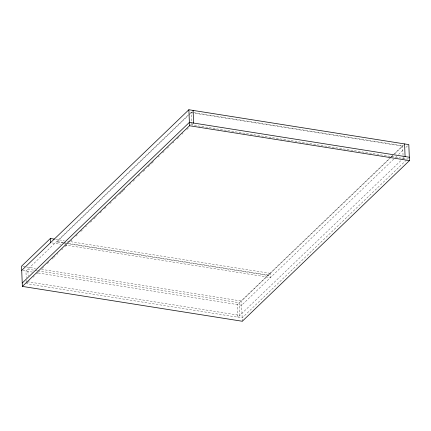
<?xml version="1.0" encoding="UTF-8"?>
<svg xmlns="http://www.w3.org/2000/svg" width="431" height="431" viewBox="0 0 431 431"><rect width="100%" height="100%" fill="white"/><g stroke="black" fill="none" stroke-linecap="round" stroke-linejoin="round"><path stroke-width="0.32" stroke-dasharray="2.15 1.62" d="M187.787 115.524L25.946 271.067L26.216 277.715M189.726 113.66L193.104 110.411M63.357 242.992L56.709 241.942L188.288 115.481M188.773 115.012L191.202 112.68L402.673 146.195L394.419 154.126M26.937 283.242L29.831 280.457M33.225 277.198L34.194 276.266M36.613 273.938L39.038 271.611M42.432 268.351L43.402 267.419M47.275 263.691L48.73 262.296M52.124 259.036L53.094 258.104M53.579 257.636L55.033 256.24M56.967 254.376L57.937 253.444M61.816 249.721L62.786 248.789M65.21 246.457L67.629 244.129M71.023 240.87L71.993 239.938M75.872 236.215L77.321 234.814M80.716 231.555L83.625 228.759M85.564 226.895L86.529 225.968M90.408 222.24L91.862 220.844M93.802 218.98L96.706 216.184M100.1 212.925L101.554 211.529M104.464 208.733L106.398 206.869M109.792 203.61L111.246 202.214M114.641 198.95L116.09 197.554M119.484 194.295L120.939 192.899M121.423 192.431L122.878 191.035M123.363 190.567L125.782 188.239M129.661 184.511L130.631 183.584M133.055 181.252L135.474 178.924M138.383 176.128L139.838 174.733M143.232 171.473L145.166 169.609M148.075 166.813L151.47 163.554M151.954 163.09L154.379 160.758M158.252 157.035L159.222 156.103M162.616 152.843L164.071 151.443M167.46 148.183L168.429 147.251M172.793 143.06L173.763 142.128M177.152 138.868L180.061 136.077M182.001 134.213L182.97 133.281M186.844 129.553L188.299 128.158M193.611 123.05L191.693 124.898L191.59 122.323M390.518 157.439L237.422 304.577L237.928 317.216L405.086 156.566M391.003 156.97L403.615 144.848M242.292 321.257L241.484 301.037L270.302 273.34L70.301 241.64M66.681 243.52L268.179 275.457L391.019 157.396M391.504 156.927L393.934 154.594M393.762 159.061L241.651 305.25L37.917 272.963M395.701 157.191L396.671 156.259M398.616 154.395L403.955 149.261M405.894 147.397L408.809 144.595M406.422 160.014L242.157 317.889L26.458 283.7M408.356 158.161L407.392 159.082L189.877 124.607M55.685 239.324L64.321 240.692M67.645 241.22L69.639 241.538M63.341 242.572L56.693 241.516L56.709 241.942M64.003 242.68L66.002 242.992M68.658 243.418L268.163 275.032L268.179 275.457M64.02 243.1L66.018 243.418M52.35 242.982L60.755 244.312M64.742 244.948L270.469 277.553L270.302 273.34M22.881 266.39L35.504 268.394M41.484 269.337L241.484 301.037M37.179 270.695L27.87 269.219L28.139 275.867M37.847 270.797L239.34 302.734L239.851 315.373L28.376 281.858M22.929 270.587L32.6 272.117M403.033 155.198L402.656 145.775L191.186 112.259L191.563 121.682M403.06 155.839L403.163 158.414M26.323 280.376L26.431 283.038"/><path stroke-width="0.65" d="M54.354 239.113L50.368 238.483L21.55 266.18L22.364 286.405L242.292 321.257L409.45 160.607L408.809 144.595L188.875 109.743L21.717 270.393M22.229 283.032L189.381 122.382L409.315 157.234M22.364 286.405L189.516 125.75L188.875 109.743M189.516 125.75L409.45 160.607M404.58 143.927L405.086 156.566M193.104 110.411L193.611 123.05M50.368 238.483L50.54 242.696"/></g></svg>
